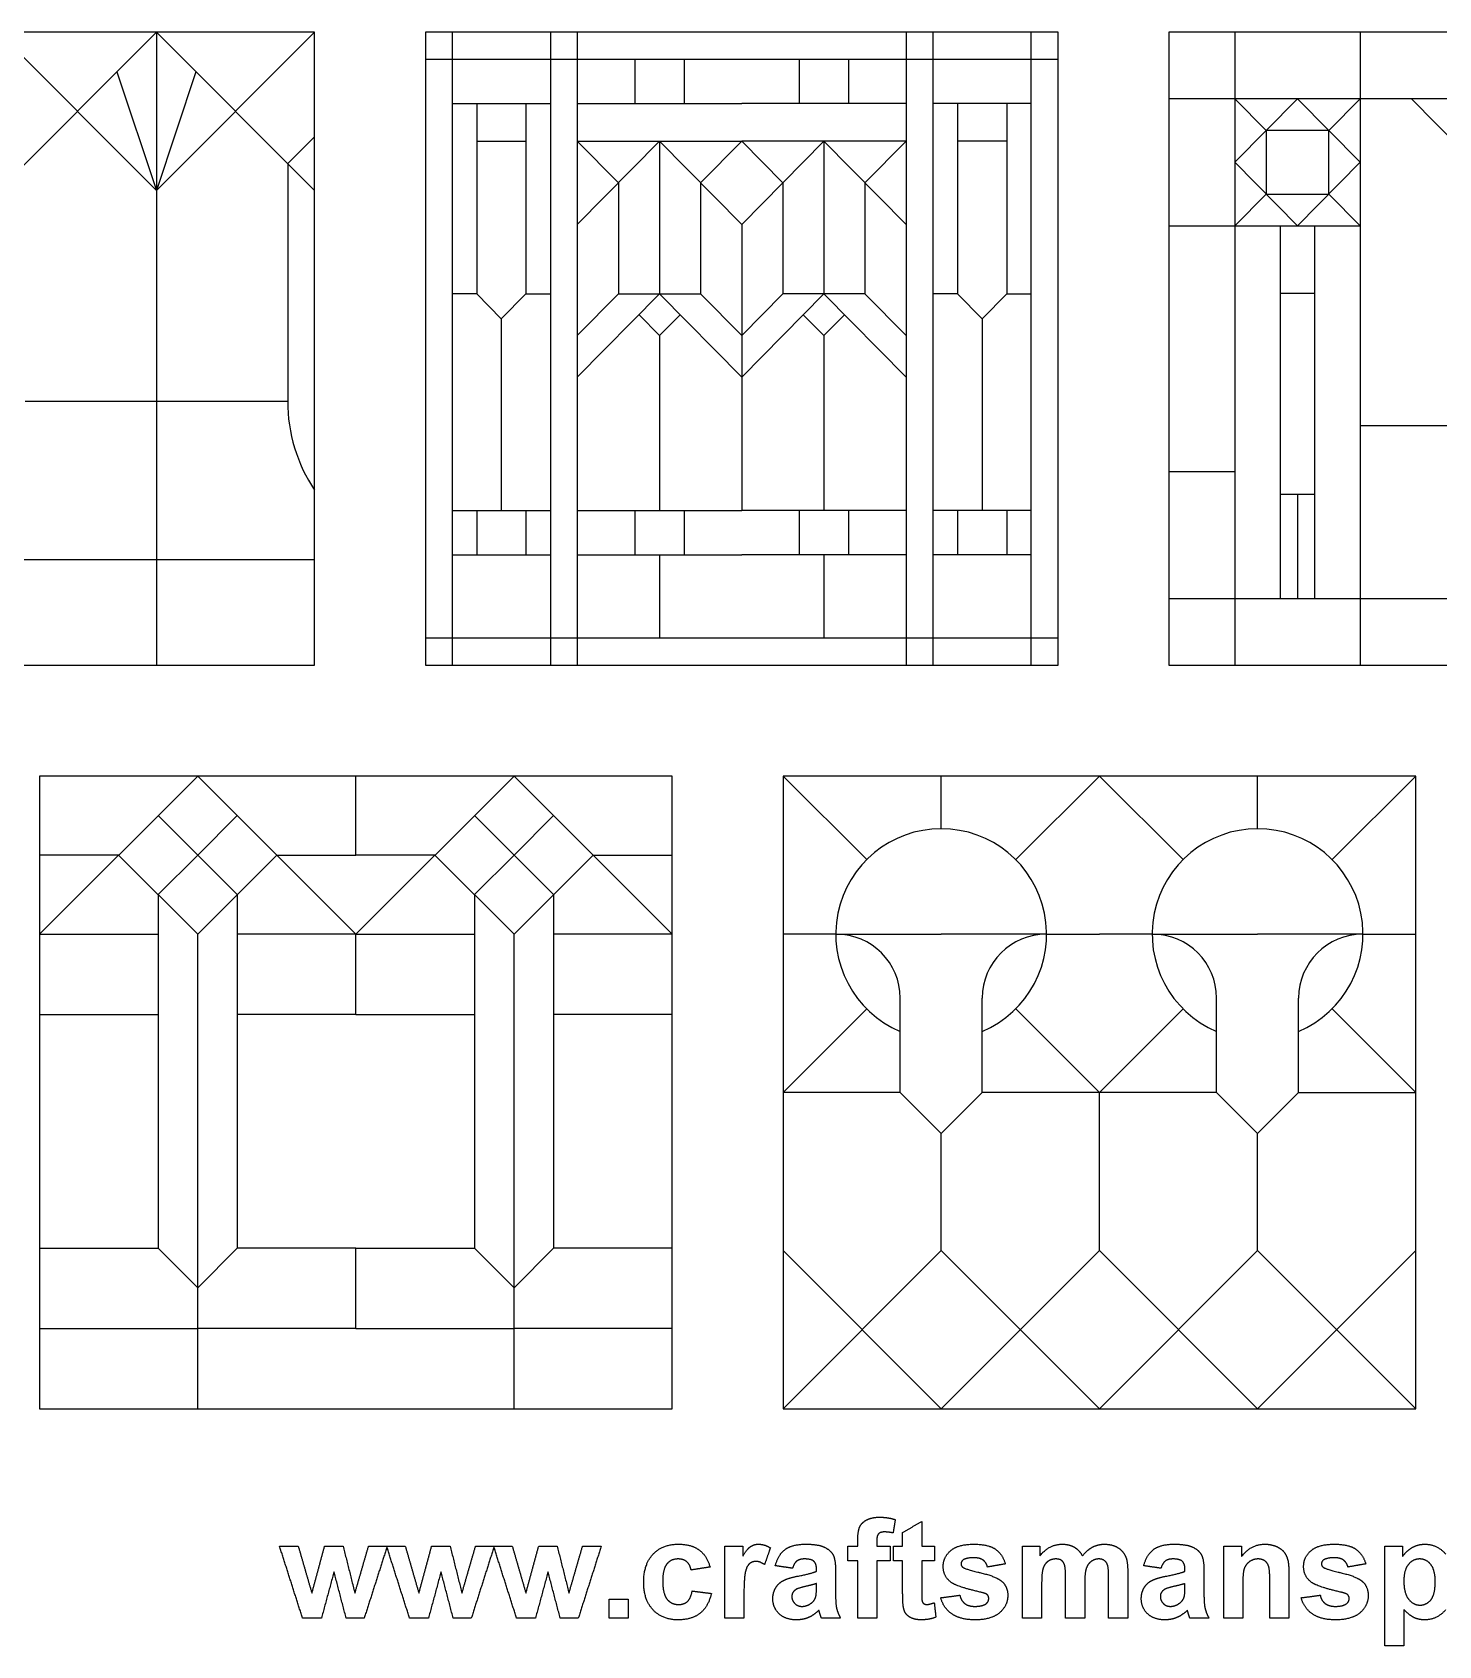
# Model space of a CAD drawing. Header units: millimetres. Extents: x -192 to 170, y -187 to 124.
# Drawn here: x -118.3 to 22.9, y -187.4 to -25.5 of the extents above; entities that cross this region are included whole.
import ezdxf

# ---------------------------------------------------------------- set-up
doc = ezdxf.new("R2010")
doc.units = ezdxf.units.MM
doc.header["$MEASUREMENT"] = 0
doc.layers.add('Layer 03', color=5, linetype='Continuous')

msp = doc.modelspace()

# ---------------------------------------------------------------- linework, layer by layer
at = {"layer": 'Layer 03'}
for p, q in [((-78.84, -25.52), (-78.84, -89.02)), ((-15.34, -25.52), (-78.84, -25.52)), ((-76.15, -25.52), (-76.15, -89.02)), ((-66.28, -25.52), (-66.28, -89.02)), ((-63.59, -25.52), (-63.59, -89.02)), ((-30.6, -25.52), (-30.6, -89.02)), ((-27.91, -25.52), (-27.91, -89.02)), ((-18.04, -89.02), (-18.04, -25.52)), ((-15.34, -89.02), (-15.34, -25.52)), ((59.28, -25.52), (-4.22, -25.52)), ((-4.22, -25.52), (-4.22, -89.02)), ((2.39, -25.52), (2.39, -89.02)), ((14.96, -25.52), (14.96, -89.02)), ((-15.34, -28.25), (-78.84, -28.25)), ((59.28, -32.21), (-4.22, -32.21)), ((-73.68, -32.68), (-73.68, -51.78)), ((-68.75, -32.68), (-68.75, -51.78)), ((-25.44, -32.68), (-25.44, -51.78)), ((-20.5, -32.68), (-20.5, -51.78)), ((-4.22, -44.93), (14.96, -44.93)), ((-4.22, -69.61), (2.39, -69.61)), ((-4.22, -82.34), (59.28, -82.34)), ((-78.84, -86.3), (-15.34, -86.3)), ((-78.84, -89.02), (-15.34, -89.02)), ((-4.22, -89.02), (59.28, -89.02)), ((-42.94, -100.15), (-34.55, -108.54)), ((-11.19, -100.15), (-19.58, -108.54)), ((-11.19, -100.15), (-2.8, -108.54)), ((20.56, -100.15), (12.17, -108.54)), ((-105.66, -112.05), (-105.66, -147.53)), ((-97.72, -112.05), (-97.72, -147.53)), ((-73.91, -112.05), (-73.91, -147.53)), ((-65.97, -112.05), (-65.97, -147.53)), ((-37.6, -116.02), (-42.94, -116.02)), ((-16.53, -116.02), (-11.19, -116.02)), ((-5.85, -116.02), (-11.19, -116.02)), ((15.22, -116.02), (20.56, -116.02)), ((-19.58, -123.5), (-11.19, -131.9)), ((-31.18, -131.9), (-42.94, -131.9)), ((-11.19, -131.9), (-22.96, -131.9)), ((0.57, -131.9), (-11.19, -131.9)), ((8.79, -131.9), (20.56, -131.9))]:
    msp.add_line(p, q, dxfattribs=at)
for points in [[(-89.97, -89.02), (-89.97, -25.52), (-153.47, -25.52), (-153.47, -89.02)], [(8.67, -44.93), (14.96, -38.57), (8.67, -32.21), (2.39, -38.57)], [(5.53, -35.39), (5.53, -41.75), (11.82, -41.75), (11.82, -35.39)], [(-54.06, -163.65), (-54.06, -100.15), (-117.56, -100.15), (-117.56, -163.65)], [(20.56, -163.65), (20.56, -100.15), (-42.94, -100.15), (-42.94, -163.65)]]:
    msp.add_lwpolyline(points, close=True, dxfattribs=at)
for points in [[(-121.72, -25.52), (-105.84, -41.4)], [(-105.84, -25.52), (-121.72, -41.4)], [(-105.84, -25.52), (-89.97, -41.4)], [(-89.97, -25.52), (-105.84, -41.4)], [(-105.84, -25.52), (-105.84, -89.02)], [(-57.81, -28.25), (-57.81, -32.68)], [(-52.87, -28.25), (-52.87, -32.68)], [(-41.32, -28.25), (-41.32, -32.68)], [(-36.38, -28.25), (-36.38, -32.68)], [(-109.81, -29.49), (-105.84, -41.4)], [(-101.87, -29.49), (-105.84, -41.4)], [(2.39, -32.21), (5.53, -35.39)], [(11.82, -35.39), (14.96, -32.21)], [(20.14, -32.21), (27.53, -39.69)], [(-76.15, -32.68), (-66.28, -32.68)], [(-63.59, -32.68), (-47.09, -32.68)], [(-30.6, -32.68), (-47.09, -32.68)], [(-18.04, -32.68), (-27.91, -32.68)], [(-92.66, -38.7), (-89.97, -36.01)], [(-73.68, -36.46), (-68.75, -36.46)], [(-63.59, -36.46), (-59.46, -40.63)], [(-55.34, -36.46), (-63.59, -44.8)], [(-63.59, -36.46), (-47.09, -36.46)], [(-55.34, -36.46), (-55.34, -51.78)], [(-55.34, -36.46), (-47.09, -44.8)], [(-47.09, -36.46), (-51.22, -40.63)], [(-30.6, -36.46), (-47.09, -36.46)], [(-47.09, -36.46), (-42.97, -40.63)], [(-38.85, -36.46), (-47.09, -44.8)], [(-38.85, -36.46), (-38.85, -51.78)], [(-38.85, -36.46), (-30.6, -44.8)], [(-30.6, -36.46), (-34.72, -40.63)], [(-20.5, -36.46), (-25.44, -36.46)], [(-92.66, -38.7), (-92.66, -62.56)], [(-59.46, -40.63), (-59.46, -51.78)], [(-51.22, -40.63), (-51.22, -51.78)], [(-42.97, -40.63), (-42.97, -51.78)], [(-34.72, -40.63), (-34.72, -51.78)], [(2.39, -44.93), (5.53, -41.75)], [(11.82, -41.75), (14.96, -44.93)], [(-47.09, -44.8), (-47.09, -73.51)], [(6.95, -44.93), (6.95, -82.34)], [(10.39, -44.93), (10.39, -82.34)], [(-73.68, -51.78), (-76.15, -51.78)], [(-73.68, -51.78), (-71.22, -54.27)], [(-68.75, -51.78), (-71.22, -54.27)], [(-68.75, -51.78), (-66.28, -51.78)], [(-55.34, -51.78), (-63.59, -60.12)], [(-59.46, -51.78), (-63.59, -55.95)], [(-59.46, -51.78), (-51.22, -51.78)], [(-55.34, -51.78), (-47.09, -60.12)], [(-51.22, -51.78), (-47.09, -55.95)], [(-38.85, -51.78), (-47.09, -60.12)], [(-42.97, -51.78), (-47.09, -55.95)], [(-34.72, -51.78), (-42.97, -51.78)], [(-38.85, -51.78), (-30.6, -60.12)], [(-34.72, -51.78), (-30.6, -55.95)], [(-25.44, -51.78), (-27.91, -51.78)], [(-25.44, -51.78), (-22.97, -54.27)], [(-20.5, -51.78), (-22.97, -54.27)], [(-20.5, -51.78), (-18.04, -51.78)], [(6.95, -51.71), (10.39, -51.71)], [(-71.22, -54.27), (-71.22, -73.51)], [(-57.4, -53.86), (-55.34, -55.95)], [(-53.28, -53.86), (-55.34, -55.95)], [(-40.91, -53.86), (-38.85, -55.95)], [(-36.79, -53.86), (-38.85, -55.95)], [(-22.97, -54.27), (-22.97, -73.51)], [(-55.34, -55.95), (-55.34, -73.51)], [(-38.85, -55.95), (-38.85, -73.51)], [(-92.66, -62.56), (-119.02, -62.56)], [(14.96, -64.97), (25.68, -64.97)], [(6.95, -71.86), (10.39, -71.86)], [(8.67, -71.86), (8.67, -82.34)], [(-76.15, -73.51), (-66.28, -73.51)], [(-73.68, -73.51), (-73.68, -77.95)], [(-68.75, -73.51), (-68.75, -77.95)], [(-63.59, -73.51), (-47.09, -73.51)], [(-57.81, -73.51), (-57.81, -77.95)], [(-52.87, -73.51), (-52.87, -77.95)], [(-30.6, -73.51), (-47.09, -73.51)], [(-41.32, -73.51), (-41.32, -77.95)], [(-36.38, -73.51), (-36.38, -77.95)], [(-18.04, -73.51), (-27.91, -73.51)], [(-25.44, -73.51), (-25.44, -77.95)], [(-20.5, -73.51), (-20.5, -77.95)], [(-153.47, -78.44), (-89.97, -78.44)], [(-76.15, -77.95), (-66.28, -77.95)], [(-63.59, -77.95), (-47.09, -77.95)], [(-55.34, -77.95), (-55.34, -86.3)], [(-30.6, -77.95), (-47.09, -77.95)], [(-38.85, -77.95), (-38.85, -86.3)], [(-18.04, -77.95), (-27.91, -77.95)], [(-101.69, -100.15), (-117.56, -116.02)], [(-101.69, -100.15), (-85.81, -116.02)], [(-69.94, -100.15), (-85.81, -116.02)], [(-85.81, -108.08), (-85.81, -100.15)], [(-69.94, -100.15), (-54.06, -116.02)], [(-27.07, -105.44), (-27.07, -100.15)], [(4.68, -105.44), (4.68, -100.15)], [(-101.69, -108.08), (-105.66, -104.11)], [(-101.69, -108.08), (-97.72, -104.11)], [(-69.94, -108.08), (-73.91, -104.11)], [(-69.94, -108.08), (-65.97, -104.11)], [(-109.63, -108.08), (-117.56, -108.08)], [(-109.63, -108.08), (-101.69, -116.02)], [(-105.66, -112.05), (-101.69, -108.08)], [(-97.72, -112.05), (-101.69, -108.08)], [(-93.75, -108.08), (-101.69, -116.02)], [(-93.75, -108.08), (-85.81, -108.08)], [(-77.88, -108.08), (-85.81, -108.08)], [(-77.88, -108.08), (-69.94, -116.02)], [(-73.91, -112.05), (-69.94, -108.08)], [(-65.97, -112.05), (-69.94, -108.08)], [(-62, -108.08), (-69.94, -116.02)], [(-62, -108.08), (-54.06, -108.08)], [(-117.56, -116.02), (-105.66, -116.02)], [(-101.69, -163.65), (-101.69, -116.02)], [(-85.81, -116.02), (-97.72, -116.02)], [(-85.81, -116.02), (-73.91, -116.02)], [(-85.81, -124.08), (-85.81, -116.02)], [(-69.94, -163.65), (-69.94, -116.02)], [(-54.06, -116.02), (-65.97, -116.02)], [(-37.6, -116.02), (-27.07, -116.02)], [(-16.53, -116.02), (-27.07, -116.02)], [(-5.85, -116.02), (4.68, -116.02)], [(15.22, -116.02), (4.68, -116.02)], [(-31.18, -131.9), (-31.18, -122.44)], [(-22.96, -131.9), (-22.96, -122.44)], [(0.57, -131.9), (0.57, -122.44)], [(8.79, -131.9), (8.79, -122.44)], [(-117.56, -124.08), (-105.66, -124.08)], [(-85.81, -124.08), (-97.72, -124.08)], [(-85.81, -124.08), (-73.91, -124.08)], [(-54.06, -124.08), (-65.97, -124.08)], [(-42.94, -131.9), (-34.55, -123.5)], [(-11.19, -131.9), (-2.8, -123.5)], [(20.56, -131.9), (12.17, -123.5)], [(-31.18, -131.9), (-27.07, -136.01)], [(-22.96, -131.9), (-27.07, -136.01)], [(-11.19, -147.77), (-11.19, -131.9)], [(0.57, -131.9), (4.68, -136.01)], [(8.79, -131.9), (4.68, -136.01)], [(-27.07, -147.77), (-27.07, -136.01)], [(4.68, -147.77), (4.68, -136.01)], [(-117.56, -147.53), (-105.66, -147.53)], [(-105.66, -147.53), (-101.69, -151.5)], [(-97.72, -147.53), (-101.69, -151.5)], [(-85.81, -147.53), (-97.72, -147.53)], [(-85.81, -147.53), (-73.91, -147.53)], [(-85.81, -155.59), (-85.81, -147.53)], [(-73.91, -147.53), (-69.94, -151.5)], [(-65.97, -147.53), (-69.94, -151.5)], [(-54.06, -147.53), (-65.97, -147.53)], [(-42.94, -163.65), (-27.07, -147.77), (-11.19, -163.65)], [(-27.07, -163.65), (-42.94, -147.77)], [(-27.07, -163.65), (-11.19, -147.77)], [(4.68, -163.65), (-11.19, -147.77)], [(20.56, -163.65), (4.68, -147.77), (-11.19, -163.65)], [(4.68, -163.65), (20.56, -147.77)], [(-117.56, -155.59), (-101.69, -155.59)], [(-85.81, -155.59), (-101.69, -155.59)], [(-85.81, -155.59), (-69.94, -155.59)], [(-54.06, -155.59), (-69.94, -155.59)]]:
    msp.add_lwpolyline(points, dxfattribs=at)
for centre, radius, start, end in [((-76.58, -62.56), 16.08, 180, 213.6584), ((-27.07, -116.02), 10.58, 292.8514, 247.1486), ((4.68, -116.02), 10.58, 292.8514, 247.1486), ((-37.6, -122.44), 6.42, 0, 90), ((-16.53, -122.44), 6.42, 90, 180), ((-5.85, -122.44), 6.42, 360, 90), ((15.22, -122.44), 6.42, 90, 180)]:
    msp.add_arc(centre, radius, start, end, dxfattribs=at)
for points in [[(-35.26, -175.52), (-35.07, -175.08), (-34.56, -174.8)], [(-34.56, -174.8), (-34.04, -174.52), (-33.26, -174.52)], [(-33.26, -174.52), (-32.46, -174.52), (-31.69, -174.76)], [(-31.69, -174.76), (-31.79, -175.43), (-31.9, -176.1)], [(-35.45, -176.88), (-35.45, -175.97), (-35.26, -175.52)], [(-33.36, -176.19), (-33.54, -176.38), (-33.54, -176.92)], [(-32.77, -176), (-33.18, -176), (-33.36, -176.19)], [(-31.9, -176.1), (-32.35, -176), (-32.77, -176)], [(-30.94, -176.06), (-29.99, -175.5), (-29.03, -174.95)], [(-30.94, -177.42), (-30.94, -176.74), (-30.94, -176.06)], [(-29.03, -174.95), (-29.03, -176.18), (-29.03, -177.42)], [(-91.17, -184.64), (-92.32, -181.03), (-93.48, -177.42)], [(-93.48, -177.42), (-92.54, -177.42), (-91.6, -177.42)], [(-91.6, -177.42), (-90.92, -179.78), (-90.23, -182.15)], [(-90.23, -182.15), (-89.59, -179.78), (-88.95, -177.42)], [(-88.95, -177.42), (-88.02, -177.42), (-87.1, -177.42)], [(-87.1, -177.42), (-86.51, -179.78), (-85.91, -182.15)], [(-85.91, -182.15), (-85.23, -179.78), (-84.54, -177.42)], [(-82.67, -177.42), (-83.82, -181.03), (-84.98, -184.64)], [(-84.54, -177.42), (-83.61, -177.42), (-82.67, -177.42)], [(-80.43, -184.64), (-81.58, -181.03), (-82.73, -177.42)], [(-82.73, -177.42), (-81.8, -177.42), (-80.86, -177.42)], [(-80.86, -177.42), (-80.18, -179.78), (-79.49, -182.15)], [(-79.49, -182.15), (-78.85, -179.78), (-78.21, -177.42)], [(-78.21, -177.42), (-77.28, -177.42), (-76.36, -177.42)], [(-76.36, -177.42), (-75.76, -179.78), (-75.17, -182.15)], [(-75.17, -182.15), (-74.49, -179.78), (-73.8, -177.42)], [(-71.93, -177.42), (-73.08, -181.03), (-74.23, -184.64)], [(-73.8, -177.42), (-72.87, -177.42), (-71.93, -177.42)], [(-69.69, -184.64), (-70.84, -181.03), (-71.99, -177.42)], [(-71.99, -177.42), (-71.06, -177.42), (-70.12, -177.42)], [(-70.12, -177.42), (-69.44, -179.78), (-68.75, -182.15)], [(-68.75, -182.15), (-68.11, -179.78), (-67.47, -177.42)], [(-67.47, -177.42), (-66.54, -177.42), (-65.62, -177.42)], [(-65.62, -177.42), (-65.02, -179.78), (-64.43, -182.15)], [(-64.43, -182.15), (-63.75, -179.78), (-63.06, -177.42)], [(-61.19, -177.42), (-62.34, -181.03), (-63.49, -184.64)], [(-63.06, -177.42), (-62.13, -177.42), (-61.19, -177.42)], [(-55.99, -178.23), (-55.06, -177.23), (-53.46, -177.23)], [(-53.46, -177.23), (-52.15, -177.23), (-51.38, -177.8)], [(-51.38, -177.8), (-50.6, -178.36), (-50.27, -179.52)], [(-48.78, -184.64), (-48.78, -181.03), (-48.78, -177.42)], [(-48.78, -177.42), (-47.89, -177.42), (-46.99, -177.42)], [(-46.99, -177.42), (-46.99, -177.93), (-46.99, -178.44)], [(-46.99, -178.44), (-46.56, -177.71), (-46.21, -177.47)], [(-46.21, -177.47), (-45.86, -177.23), (-45.42, -177.23)], [(-45.42, -177.23), (-44.79, -177.23), (-44.22, -177.6)], [(-44.22, -177.6), (-44.51, -178.43), (-44.8, -179.27)], [(-43.72, -179.39), (-43.44, -178.29), (-42.74, -177.76)], [(-42.74, -177.76), (-42.03, -177.23), (-40.65, -177.23)], [(-40.65, -177.23), (-39.4, -177.23), (-38.79, -177.53)], [(-38.79, -177.53), (-38.17, -177.84), (-37.92, -178.31)], [(-36.44, -177.42), (-35.94, -177.42), (-35.45, -177.42)], [(-36.44, -178.9), (-36.44, -178.16), (-36.44, -177.42)], [(-35.45, -177.42), (-35.45, -177.15), (-35.45, -176.88)], [(-33.54, -176.92), (-33.54, -177.17), (-33.54, -177.42)], [(-33.54, -177.42), (-32.86, -177.42), (-32.18, -177.42)], [(-32.18, -177.42), (-32.18, -178.16), (-32.18, -178.9)], [(-31.87, -178.9), (-31.87, -178.16), (-31.87, -177.42)], [(-31.87, -177.42), (-31.41, -177.42), (-30.94, -177.42)], [(-29.03, -177.42), (-28.38, -177.42), (-27.73, -177.42)], [(-27.73, -177.42), (-27.73, -178.16), (-27.73, -178.9)], [(-26.87, -179.47), (-26.87, -178.52), (-26.13, -177.88)], [(-26.13, -177.88), (-25.39, -177.23), (-23.83, -177.23)], [(-23.83, -177.23), (-22.35, -177.23), (-21.63, -177.73)], [(-21.63, -177.73), (-20.91, -178.23), (-20.64, -179.21)], [(-18.91, -177.42), (-18.04, -177.42), (-17.18, -177.42)], [(-18.91, -184.64), (-18.91, -181.03), (-18.91, -177.42)], [(-17.18, -178.4), (-16.24, -177.23), (-14.93, -177.23)], [(-17.18, -177.42), (-17.18, -177.91), (-17.18, -178.4)], [(-14.93, -177.23), (-14.24, -177.23), (-13.73, -177.52)], [(-13.73, -177.52), (-13.22, -177.81), (-12.9, -178.4)], [(-12.9, -178.4), (-12.42, -177.81), (-11.88, -177.52)], [(-11.88, -177.52), (-11.33, -177.23), (-10.71, -177.23)], [(-10.71, -177.23), (-9.91, -177.23), (-9.37, -177.56)], [(-9.37, -177.56), (-8.82, -177.88), (-8.55, -178.51)], [(-6.75, -179.39), (-6.46, -178.29), (-5.76, -177.76)], [(-5.76, -177.76), (-5.06, -177.23), (-3.68, -177.23)], [(-3.68, -177.23), (-2.43, -177.23), (-1.81, -177.53)], [(-1.81, -177.53), (-1.2, -177.84), (-0.95, -178.31)], [(1.28, -184.64), (1.28, -181.03), (1.28, -177.42)], [(1.28, -177.42), (2.17, -177.42), (3.07, -177.42)], [(3.07, -178.47), (4, -177.23), (5.42, -177.23)], [(3.07, -177.42), (3.07, -177.94), (3.07, -178.47)], [(5.42, -177.23), (6.05, -177.23), (6.56, -177.46)], [(6.56, -177.46), (7.08, -177.69), (7.35, -178.04)], [(7.35, -178.04), (7.61, -178.4), (7.72, -178.85)], [(9.3, -179.47), (9.3, -178.52), (10.04, -177.88)], [(10.04, -177.88), (10.78, -177.23), (12.34, -177.23)], [(12.34, -177.23), (13.82, -177.23), (14.54, -177.73)], [(14.54, -177.73), (15.26, -178.23), (15.54, -179.21)], [(17.45, -177.42), (18.35, -177.42), (19.24, -177.42)], [(17.45, -187.42), (17.45, -182.42), (17.45, -177.42)], [(19.24, -177.42), (19.24, -177.94), (19.24, -178.47)], [(19.24, -178.47), (19.58, -177.93), (20.17, -177.58)], [(20.17, -177.58), (20.75, -177.23), (21.46, -177.23)], [(21.46, -177.23), (22.7, -177.23), (23.56, -178.22)], [(-56.93, -181.03), (-56.93, -179.24), (-55.99, -178.23)], [(-54.6, -179.21), (-55.02, -179.72), (-55.02, -180.89)], [(-53.47, -178.71), (-54.18, -178.71), (-54.6, -179.21)], [(-52.61, -178.99), (-52.94, -178.71), (-53.47, -178.71)], [(-52.18, -179.82), (-52.27, -179.27), (-52.61, -178.99)], [(-50.27, -179.52), (-51.22, -179.67), (-52.18, -179.82)], [(-46.3, -179.18), (-46.57, -179.4), (-46.72, -179.98)], [(-45.66, -178.96), (-46.04, -178.96), (-46.3, -179.18)], [(-44.8, -179.27), (-45.26, -178.96), (-45.66, -178.96)], [(-41.99, -179.64), (-42.86, -179.52), (-43.72, -179.39)], [(-41.56, -178.92), (-41.83, -179.12), (-41.99, -179.64)], [(-40.81, -178.71), (-41.29, -178.71), (-41.56, -178.92)], [(-39.84, -178.95), (-40.1, -178.71), (-40.81, -178.71)], [(-39.59, -179.75), (-39.59, -179.19), (-39.84, -178.95)], [(-37.92, -178.31), (-37.67, -178.77), (-37.67, -180.02)], [(-35.45, -178.9), (-35.94, -178.9), (-36.44, -178.9)], [(-35.45, -184.64), (-35.45, -181.77), (-35.45, -178.9)], [(-32.18, -178.9), (-32.86, -178.9), (-33.54, -178.9)], [(-33.54, -178.9), (-33.54, -181.77), (-33.54, -184.64)], [(-30.94, -178.9), (-31.41, -178.9), (-31.87, -178.9)], [(-30.94, -182.08), (-30.94, -180.49), (-30.94, -178.9)], [(-27.73, -178.9), (-28.38, -178.9), (-29.03, -178.9)], [(-29.03, -178.9), (-29.03, -180.39), (-29.03, -181.88)], [(-26.01, -181.1), (-26.87, -180.51), (-26.87, -179.47)], [(-24.86, -178.8), (-25.08, -178.96), (-25.08, -179.2)], [(-25.08, -179.2), (-25.08, -179.41), (-24.89, -179.55)], [(-24.89, -179.55), (-24.63, -179.74), (-23.11, -180.1)], [(-23.78, -178.59), (-24.54, -178.59), (-24.86, -178.8)], [(-22.86, -178.83), (-23.19, -178.59), (-23.78, -178.59)], [(-22.43, -179.52), (-22.54, -179.07), (-22.86, -178.83)], [(-20.64, -179.21), (-21.53, -179.36), (-22.43, -179.52)], [(-16.84, -179.64), (-16.99, -180.09), (-16.99, -181.13)], [(-16.35, -178.95), (-16.69, -179.19), (-16.84, -179.64)], [(-15.57, -178.71), (-16, -178.71), (-16.35, -178.95)], [(-15, -178.86), (-15.21, -178.71), (-15.57, -178.71)], [(-14.69, -179.32), (-14.79, -179.01), (-15, -178.86)], [(-14.59, -180.68), (-14.59, -179.62), (-14.69, -179.32)], [(-12.52, -179.68), (-12.67, -180.15), (-12.67, -181.17)], [(-12.01, -178.96), (-12.36, -179.2), (-12.52, -179.68)], [(-11.27, -178.71), (-11.66, -178.71), (-12.01, -178.96)], [(-10.46, -179.12), (-10.72, -178.71), (-11.27, -178.71)], [(-10.27, -180.51), (-10.27, -179.43), (-10.46, -179.12)], [(-8.55, -178.51), (-8.35, -178.97), (-8.35, -180.01)], [(-5.02, -179.64), (-5.88, -179.52), (-6.75, -179.39)], [(-4.58, -178.92), (-4.85, -179.12), (-5.02, -179.64)], [(-3.83, -178.71), (-4.31, -178.71), (-4.58, -178.92)], [(-2.87, -178.95), (-3.12, -178.71), (-3.83, -178.71)], [(-2.61, -179.75), (-2.61, -179.19), (-2.87, -178.95)], [(-0.95, -178.31), (-0.7, -178.77), (-0.7, -180.02)], [(3.87, -178.98), (3.48, -179.26), (3.33, -179.71)], [(4.74, -178.71), (4.26, -178.71), (3.87, -178.98)], [(5.4, -178.9), (5.12, -178.71), (4.74, -178.71)], [(5.79, -179.44), (5.67, -179.09), (5.4, -178.9)], [(5.91, -180.95), (5.91, -179.78), (5.79, -179.44)], [(7.72, -178.85), (7.82, -179.3), (7.82, -180.14)], [(10.16, -181.1), (9.3, -180.51), (9.3, -179.47)], [(11.31, -178.8), (11.09, -178.96), (11.09, -179.2)], [(11.09, -179.2), (11.09, -179.41), (11.28, -179.55)], [(11.28, -179.55), (11.54, -179.74), (13.06, -180.1)], [(12.39, -178.59), (11.64, -178.59), (11.31, -178.8)], [(13.31, -178.83), (12.99, -178.59), (12.39, -178.59)], [(13.75, -179.52), (13.63, -179.07), (13.31, -178.83)], [(15.54, -179.21), (14.64, -179.36), (13.75, -179.52)], [(19.82, -179.27), (19.36, -179.82), (19.36, -180.91)], [(20.96, -178.71), (20.27, -178.71), (19.82, -179.27)], [(22.07, -179.28), (21.62, -178.71), (20.96, -178.71)], [(22.51, -181), (22.51, -179.84), (22.07, -179.28)], [(-88.01, -179.99), (-88.64, -182.32), (-89.27, -184.64)], [(-86.79, -184.64), (-87.4, -182.32), (-88.01, -179.99)], [(-77.27, -179.99), (-77.9, -182.32), (-78.53, -184.64)], [(-76.05, -184.64), (-76.66, -182.32), (-77.27, -179.99)], [(-66.53, -179.99), (-67.16, -182.32), (-67.79, -184.64)], [(-65.31, -184.64), (-65.92, -182.32), (-66.53, -179.99)], [(-55.99, -183.82), (-56.93, -182.81), (-56.93, -181.03)], [(-55.02, -180.89), (-55.02, -182.2), (-54.59, -182.74)], [(-46.72, -179.98), (-46.87, -180.56), (-46.87, -182.41)], [(-43.68, -181.6), (-43.4, -181.12), (-42.88, -180.86)], [(-42.88, -180.86), (-42.37, -180.61), (-41.4, -180.42)], [(-41.4, -180.42), (-40.09, -180.17), (-39.59, -179.95)], [(-39.59, -181.18), (-39.94, -181.3), (-40.7, -181.47)], [(-39.59, -179.95), (-39.59, -179.85), (-39.59, -179.75)], [(-39.59, -181.56), (-39.59, -181.37), (-39.59, -181.18)], [(-37.67, -180.02), (-37.67, -181.14), (-37.67, -182.26)], [(-23.08, -182.05), (-25.39, -181.53), (-26.01, -181.1)], [(-23.11, -180.1), (-21.59, -180.45), (-20.99, -180.96)], [(-20.99, -180.96), (-20.39, -181.47), (-20.39, -182.39)], [(-16.99, -181.13), (-16.99, -182.88), (-16.99, -184.64)], [(-14.59, -184.64), (-14.59, -182.66), (-14.59, -180.68)], [(-12.67, -181.17), (-12.67, -182.9), (-12.67, -184.64)], [(-10.27, -184.64), (-10.27, -182.57), (-10.27, -180.51)], [(-8.35, -180.01), (-8.35, -182.32), (-8.35, -184.64)], [(-6.71, -181.6), (-6.42, -181.12), (-5.91, -180.86)], [(-5.91, -180.86), (-5.39, -180.61), (-4.42, -180.42)], [(-4.42, -180.42), (-3.12, -180.17), (-2.61, -179.95)], [(-2.61, -181.18), (-2.96, -181.3), (-3.73, -181.47)], [(-2.61, -179.95), (-2.61, -179.85), (-2.61, -179.75)], [(-2.61, -181.56), (-2.61, -181.37), (-2.61, -181.18)], [(-0.7, -180.02), (-0.7, -181.14), (-0.7, -182.26)], [(3.33, -179.71), (3.19, -180.15), (3.19, -181.37)], [(5.91, -184.64), (5.91, -182.8), (5.91, -180.95)], [(7.82, -180.14), (7.82, -182.39), (7.82, -184.64)], [(13.09, -182.05), (10.78, -181.53), (10.16, -181.1)], [(13.06, -180.1), (14.58, -180.45), (15.19, -180.96)], [(15.19, -180.96), (15.78, -181.47), (15.78, -182.39)], [(19.36, -180.91), (19.36, -182.15), (19.84, -182.75)], [(22.08, -182.8), (22.51, -182.25), (22.51, -181)], [(-60.39, -184.64), (-60.39, -183.68), (-60.39, -182.73)], [(-60.39, -182.73), (-59.43, -182.73), (-58.48, -182.73)], [(-58.48, -182.73), (-58.48, -183.68), (-58.48, -184.64)], [(-54.59, -182.74), (-54.16, -183.28), (-53.43, -183.28)], [(-52.54, -182.98), (-52.2, -182.67), (-52.06, -181.92)], [(-52.06, -181.92), (-51.1, -182.05), (-50.14, -182.17)], [(-50.14, -182.17), (-50.43, -183.48), (-51.26, -184.15)], [(-46.87, -182.41), (-46.87, -183.52), (-46.87, -184.64)], [(-43.97, -182.69), (-43.97, -182.08), (-43.68, -181.6)], [(-43.33, -184.22), (-43.97, -183.61), (-43.97, -182.69)], [(-41.7, -181.81), (-42.06, -182.07), (-42.06, -182.48)], [(-42.06, -182.48), (-42.06, -182.88), (-41.77, -183.17)], [(-40.7, -181.47), (-41.46, -181.64), (-41.7, -181.81)], [(-40.09, -183.13), (-39.76, -182.87), (-39.66, -182.49)], [(-39.66, -182.49), (-39.59, -182.25), (-39.59, -181.56)], [(-37.67, -182.26), (-37.67, -183.21), (-37.57, -183.67)], [(-30.88, -183.44), (-30.94, -183.11), (-30.94, -182.08)], [(-29.03, -181.88), (-29.03, -182.79), (-28.99, -182.94)], [(-28.99, -182.94), (-28.96, -183.09), (-28.83, -183.18)], [(-27.12, -182.6), (-26.16, -182.48), (-25.2, -182.35)], [(-26, -184.23), (-26.85, -183.63), (-27.12, -182.6)], [(-25.2, -182.35), (-25.08, -182.9), (-24.71, -183.18)], [(-22.44, -182.3), (-22.58, -182.17), (-23.08, -182.05)], [(-22.55, -183.19), (-22.3, -183), (-22.3, -182.67)], [(-22.3, -182.67), (-22.3, -182.45), (-22.44, -182.3)], [(-20.39, -182.39), (-20.39, -183.39), (-21.22, -184.11)], [(-6.99, -182.69), (-6.99, -182.08), (-6.71, -181.6)], [(-6.35, -184.22), (-6.99, -183.61), (-6.99, -182.69)], [(-4.72, -181.81), (-5.08, -182.07), (-5.08, -182.48)], [(-5.08, -182.48), (-5.08, -182.88), (-4.79, -183.17)], [(-3.73, -181.47), (-4.49, -181.64), (-4.72, -181.81)], [(-3.12, -183.13), (-2.79, -182.87), (-2.68, -182.49)], [(-2.68, -182.49), (-2.61, -182.25), (-2.61, -181.56)], [(-0.7, -182.26), (-0.7, -183.21), (-0.59, -183.67)], [(3.19, -181.37), (3.19, -183), (3.19, -184.64)], [(9.06, -182.6), (10.01, -182.48), (10.97, -182.35)], [(10.18, -184.23), (9.32, -183.63), (9.06, -182.6)], [(10.97, -182.35), (11.09, -182.9), (11.46, -183.18)], [(13.73, -182.3), (13.59, -182.17), (13.09, -182.05)], [(13.62, -183.19), (13.87, -183), (13.87, -182.67)], [(13.87, -182.67), (13.87, -182.45), (13.73, -182.3)], [(15.78, -182.39), (15.78, -183.39), (14.96, -184.11)], [(19.84, -182.75), (20.31, -183.34), (20.99, -183.34)], [(20.99, -183.34), (21.65, -183.34), (22.08, -182.8)], [(-53.48, -184.82), (-55.06, -184.82), (-55.99, -183.82)], [(-51.26, -184.15), (-52.09, -184.82), (-53.48, -184.82)], [(-53.43, -183.28), (-52.89, -183.28), (-52.54, -182.98)], [(-41.58, -184.82), (-42.69, -184.82), (-43.33, -184.22)], [(-41.77, -183.17), (-41.48, -183.47), (-41.04, -183.47)], [(-41.04, -183.47), (-40.54, -183.47), (-40.09, -183.13)], [(-39.34, -183.86), (-39.83, -184.34), (-40.39, -184.58)], [(-39.28, -184.08), (-39.32, -183.91), (-39.34, -183.86)], [(-39.09, -184.64), (-39.17, -184.45), (-39.28, -184.08)], [(-37.57, -183.67), (-37.46, -184.12), (-37.18, -184.64)], [(-30.62, -184.19), (-30.81, -183.92), (-30.88, -183.44)], [(-30.02, -184.65), (-30.43, -184.47), (-30.62, -184.19)], [(-27.61, -184.55), (-28.27, -184.82), (-29.1, -184.82)], [(-28.83, -183.18), (-28.7, -183.28), (-28.51, -183.28)], [(-28.51, -183.28), (-28.26, -183.28), (-27.77, -183.1)], [(-27.77, -183.1), (-27.69, -183.82), (-27.61, -184.55)], [(-23.67, -184.82), (-25.14, -184.82), (-26, -184.23)], [(-24.71, -183.18), (-24.34, -183.47), (-23.67, -183.47)], [(-23.67, -183.47), (-22.93, -183.47), (-22.55, -183.19)], [(-21.22, -184.11), (-22.04, -184.82), (-23.67, -184.82)], [(-4.6, -184.82), (-5.71, -184.82), (-6.35, -184.22)], [(-4.79, -183.17), (-4.51, -183.47), (-4.06, -183.47)], [(-4.06, -183.47), (-3.57, -183.47), (-3.12, -183.13)], [(-2.37, -183.86), (-2.86, -184.34), (-3.41, -184.58)], [(-2.3, -184.08), (-2.35, -183.91), (-2.37, -183.86)], [(-2.12, -184.64), (-2.19, -184.45), (-2.3, -184.08)], [(-0.59, -183.67), (-0.49, -184.12), (-0.2, -184.64)], [(12.51, -184.82), (11.04, -184.82), (10.18, -184.23)], [(11.46, -183.18), (11.84, -183.47), (12.51, -183.47)], [(12.51, -183.47), (13.25, -183.47), (13.62, -183.19)], [(14.96, -184.11), (14.13, -184.82), (12.51, -184.82)], [(20.37, -184.59), (19.89, -184.35), (19.36, -183.78)], [(19.36, -183.78), (19.36, -185.6), (19.36, -187.42)], [(23.55, -183.82), (22.68, -184.82), (21.44, -184.82)], [(-89.27, -184.64), (-90.22, -184.64), (-91.17, -184.64)], [(-84.98, -184.64), (-85.88, -184.64), (-86.79, -184.64)], [(-78.53, -184.64), (-79.48, -184.64), (-80.43, -184.64)], [(-74.23, -184.64), (-75.14, -184.64), (-76.05, -184.64)], [(-67.79, -184.64), (-68.74, -184.64), (-69.69, -184.64)], [(-63.49, -184.64), (-64.4, -184.64), (-65.31, -184.64)], [(-58.48, -184.64), (-59.43, -184.64), (-60.39, -184.64)], [(-46.87, -184.64), (-47.83, -184.64), (-48.78, -184.64)], [(-40.39, -184.58), (-40.94, -184.82), (-41.58, -184.82)], [(-37.18, -184.64), (-38.14, -184.64), (-39.09, -184.64)], [(-33.54, -184.64), (-34.49, -184.64), (-35.45, -184.64)], [(-29.1, -184.82), (-29.61, -184.82), (-30.02, -184.65)], [(-16.99, -184.64), (-17.95, -184.64), (-18.91, -184.64)], [(-12.67, -184.64), (-13.63, -184.64), (-14.59, -184.64)], [(-8.35, -184.64), (-9.31, -184.64), (-10.27, -184.64)], [(-3.41, -184.58), (-3.97, -184.82), (-4.6, -184.82)], [(-0.2, -184.64), (-1.16, -184.64), (-2.12, -184.64)], [(3.19, -184.64), (2.23, -184.64), (1.28, -184.64)], [(7.82, -184.64), (6.86, -184.64), (5.91, -184.64)], [(21.44, -184.82), (20.85, -184.82), (20.37, -184.59)], [(19.36, -187.42), (18.41, -187.42), (17.45, -187.42)]]:
    msp.add_open_spline(points, degree=2, dxfattribs=at)

doc.saveas('drawing.dxf')
